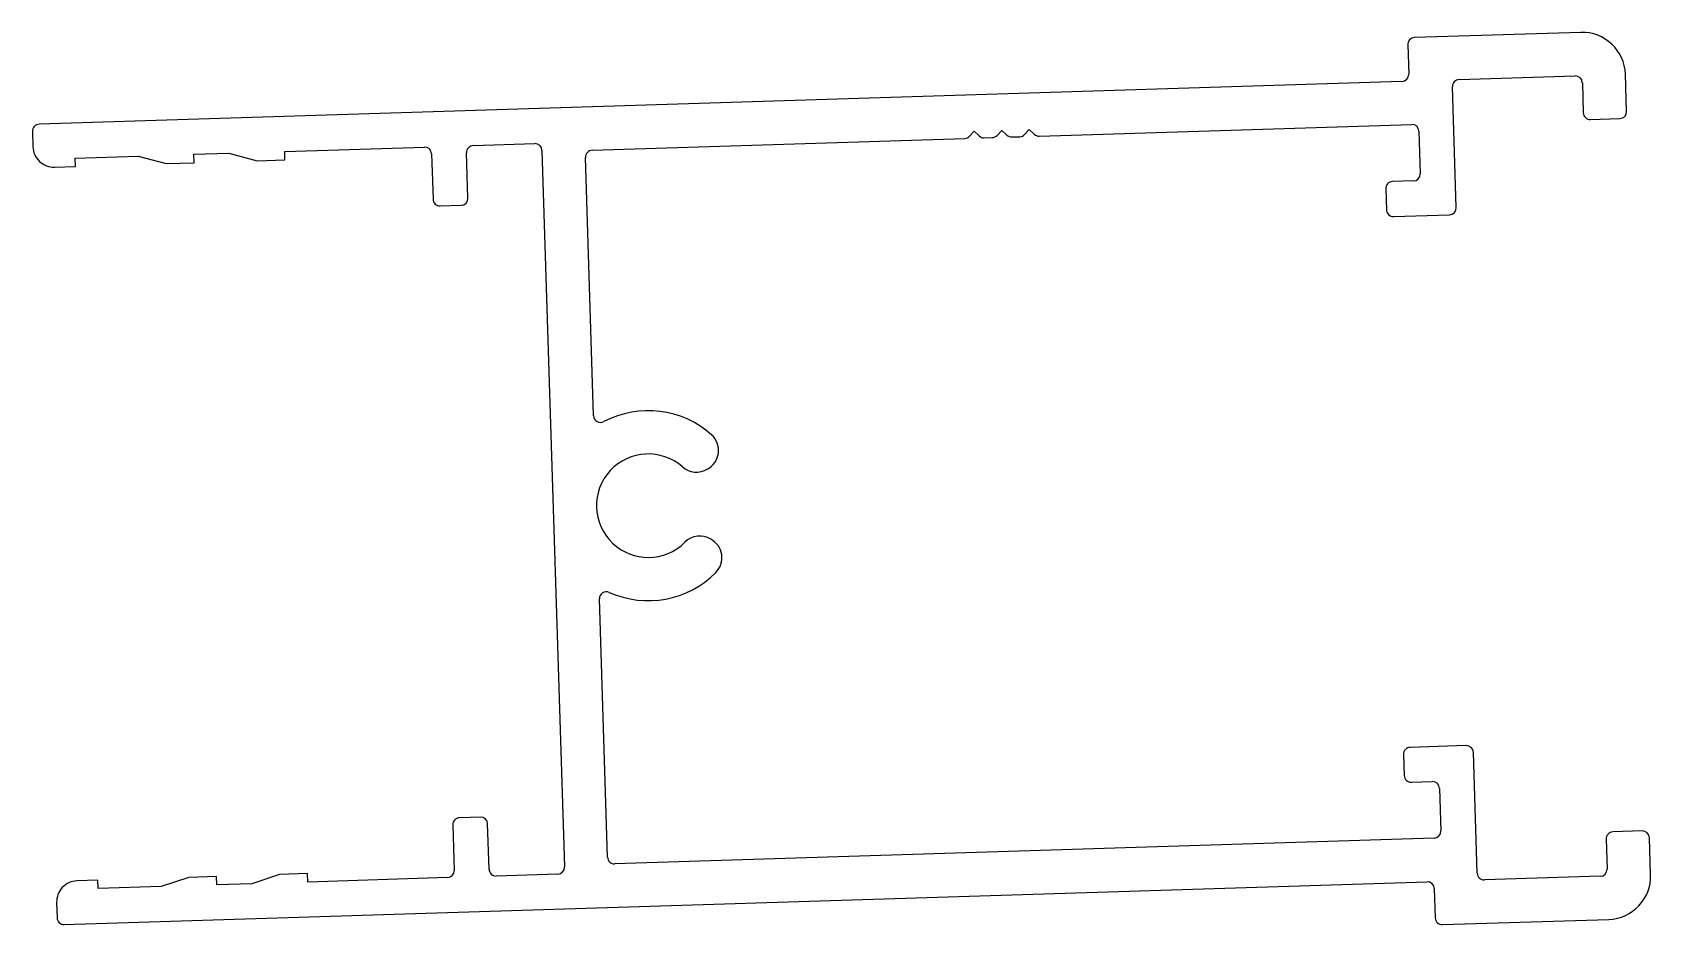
# Model space of a CAD drawing. Extents: x -29.1 to 29.7, y 5 to 37.5.
import ezdxf

# ---------------------------------------------------------------- set-up
doc = ezdxf.new("R2010")
doc.units = 0
doc.layers.get('0').update_dxf_attribs({"linetype": 'CONTINUOUS'})

msp = doc.modelspace()

# ---------------------------------------------------------------- linework, layer by layer
for p, q in [((27.2, 37.45), (21.158, 37.26)), ((20.912, 36.998), (20.945, 35.932)), ((28.866, 34.58), (28.823, 35.926)), ((20.699, 35.67), (-28.832, 34.112)), ((22.673, 31.082), (22.535, 35.474)), ((22.781, 35.736), (26.995, 35.868)), ((27.257, 35.622), (27.292, 34.531)), ((27.554, 34.285), (28.62, 34.318)), ((-29.077, 33.85), (-29.06, 33.292)), ((-8.726, 33.169), (4.811, 33.595)), ((4.985, 33.674), (5.157, 33.856)), ((5.157, 33.856), (5.339, 33.685)), ((5.518, 33.617), (5.81, 33.626)), ((5.985, 33.705), (6.156, 33.887)), ((6.156, 33.887), (6.338, 33.716)), ((6.517, 33.649), (6.81, 33.658)), ((6.984, 33.736), (7.155, 33.919)), ((7.155, 33.919), (7.338, 33.748)), ((7.517, 33.68), (21.054, 34.106)), ((21.315, 33.86), (21.364, 32.311)), ((-27.522, 32.883), (-25.237, 32.955)), ((-25.237, 32.955), (-24.212, 32.682)), ((-23.206, 33.018), (-21.937, 33.058)), ((-23.197, 32.714), (-23.206, 33.018)), ((-21.937, 33.058), (-20.912, 32.786)), ((-19.906, 33.122), (-14.829, 33.282)), ((-19.896, 32.818), (-19.906, 33.122)), ((-14.567, 33.036), (-14.515, 31.386)), ((-13.245, 31.426), (-13.297, 33.076)), ((-13.051, 33.338), (-10.817, 33.408)), ((-10.555, 33.162), (-9.736, 7.115)), ((-28.274, 32.554), (-27.513, 32.578)), ((-27.513, 32.578), (-27.522, 32.883)), ((-24.212, 32.682), (-23.197, 32.714)), ((-20.912, 32.786), (-19.896, 32.818)), ((-8.677, 23.52), (-8.972, 32.907)), ((20.111, 31.764), (20.135, 31.002)), ((21.118, 32.049), (20.357, 32.025)), ((-14.253, 31.14), (-13.491, 31.164)), ((20.397, 30.756), (22.428, 30.82)), ((-8.172, 7.469), (-8.467, 16.857)), ((20.758, 11.2), (20.782, 10.438)), ((23.034, 11.525), (21.003, 11.462)), ((23.434, 6.888), (23.296, 11.28)), ((21.043, 10.192), (21.805, 10.216)), ((22.067, 9.97), (22.116, 8.422)), ((-12.792, 8.925), (-13.553, 8.901)), ((-13.799, 8.639), (-13.747, 6.989)), ((-12.478, 7.029), (-12.53, 8.679)), ((29.434, 8.423), (28.368, 8.39)), ((21.87, 8.16), (-7.91, 7.223)), ((28.122, 8.128), (28.157, 7.036)), ((29.739, 6.832), (29.696, 8.177)), ((-27.916, 5.018), (21.615, 6.576)), ((-26.696, 6.632), (-27.458, 6.608)), ((-26.687, 6.327), (-26.696, 6.632)), ((-23.396, 6.736), (-24.402, 6.399)), ((-22.381, 6.768), (-23.396, 6.736)), ((-22.371, 6.463), (-22.381, 6.768)), ((-21.102, 6.503), (-22.371, 6.463)), ((-20.096, 6.84), (-21.102, 6.503)), ((-19.08, 6.872), (-20.096, 6.84)), ((-19.071, 6.567), (-19.08, 6.872)), ((-13.993, 6.727), (-19.071, 6.567)), ((-9.982, 6.853), (-12.216, 6.783)), ((27.911, 6.774), (23.696, 6.642)), ((-24.402, 6.399), (-26.687, 6.327)), ((21.876, 6.33), (21.91, 5.264)), ((-28.196, 5.823), (-28.178, 5.264)), ((22.172, 5.018), (28.214, 5.208))]:
    msp.add_line(p, q)
for centre, radius, start, end in [((21.166, 37.006), 0.254, 91.80171, 181.80171), ((27.249, 35.876), 1.575, 1.80171, 91.80171), ((20.691, 35.924), 0.254, 271.80171, 1.80171), ((22.789, 35.482), 0.254, 91.80171, 181.80171), ((27.003, 35.614), 0.254, 1.80171, 91.80171), ((27.546, 34.539), 0.254, 181.80171, 271.80171), ((28.612, 34.572), 0.254, 271.80171, 1.80171), ((-28.824, 33.858), 0.254, 91.80171, 181.80171), ((4.803, 33.845), 0.25, 271.80171, 316.80171), ((5.51, 33.867), 0.25, 226.80171, 271.80171), ((5.803, 33.876), 0.25, 271.80171, 316.80171), ((6.509, 33.898), 0.25, 226.80171, 271.80171), ((6.802, 33.908), 0.25, 271.80171, 316.80171), ((7.509, 33.93), 0.25, 226.80171, 271.80171), ((21.062, 33.852), 0.254, 1.80171, 91.80171), ((-28.298, 33.316), 0.762, 181.80171, 271.80171), ((-14.821, 33.028), 0.254, 1.80171, 91.80171), ((-13.043, 33.084), 0.254, 91.80171, 181.80171), ((-10.809, 33.154), 0.254, 1.80171, 91.80171), ((-8.718, 32.915), 0.254, 91.80171, 181.80171), ((20.365, 31.772), 0.254, 91.80171, 181.80171), ((21.11, 32.303), 0.254, 271.80171, 1.80171), ((-14.261, 31.394), 0.254, 181.80171, 271.80171), ((-13.499, 31.418), 0.254, 271.80171, 1.80171), ((20.389, 31.01), 0.254, 181.80171, 271.80171), ((22.42, 31.074), 0.254, 271.80171, 1.80171), ((-6.693, 20.247), 3.454, 48.20042, 117.80074), ((-8.423, 23.527), 0.254, 181.80171, 297.80074), ((-4.899, 22.254), 0.762, 297.77129, 48.20033), ((-6.693, 20.247), 1.88, 48.56762, 315.07673), ((-4.945, 22.228), 0.762, 228.56762, 301.80171), ((-4.823, 18.382), 0.762, 57.85415, 135.07676), ((-4.777, 18.355), 0.762, 315.36116, 61.80171), ((-6.693, 20.247), 3.454, 245.80267, 315.36116), ((-8.213, 16.865), 0.254, 65.80267, 181.80171), ((21.011, 11.208), 0.254, 91.80171, 181.80171), ((23.042, 11.272), 0.254, 1.80171, 91.80171), ((21.035, 10.446), 0.254, 181.80171, 271.80171), ((21.813, 9.962), 0.254, 1.80171, 91.80171), ((-13.545, 8.647), 0.254, 91.80171, 181.80171), ((-12.784, 8.671), 0.254, 1.80171, 91.80171), ((21.862, 8.414), 0.254, 271.80171, 1.80171), ((28.376, 8.136), 0.254, 91.80171, 181.80171), ((29.442, 8.169), 0.254, 1.80171, 91.80171), ((-9.99, 7.107), 0.254, 271.80171, 1.80171), ((-7.918, 7.477), 0.254, 181.80171, 271.80171), ((-27.434, 5.847), 0.762, 91.80171, 181.80171), ((-14.001, 6.981), 0.254, 271.80171, 1.80171), ((-12.224, 7.037), 0.254, 181.80171, 271.80171), ((21.623, 6.322), 0.254, 1.80171, 91.80171), ((23.688, 6.896), 0.254, 181.80171, 271.80171), ((27.903, 7.028), 0.254, 271.80171, 1.80171), ((28.165, 6.782), 1.575, 271.80171, 1.80171), ((-27.924, 5.272), 0.254, 181.80171, 271.80171), ((22.164, 5.272), 0.254, 181.80171, 271.80171)]:
    msp.add_arc(centre, radius, start, end)

doc.saveas('drawing.dxf')
